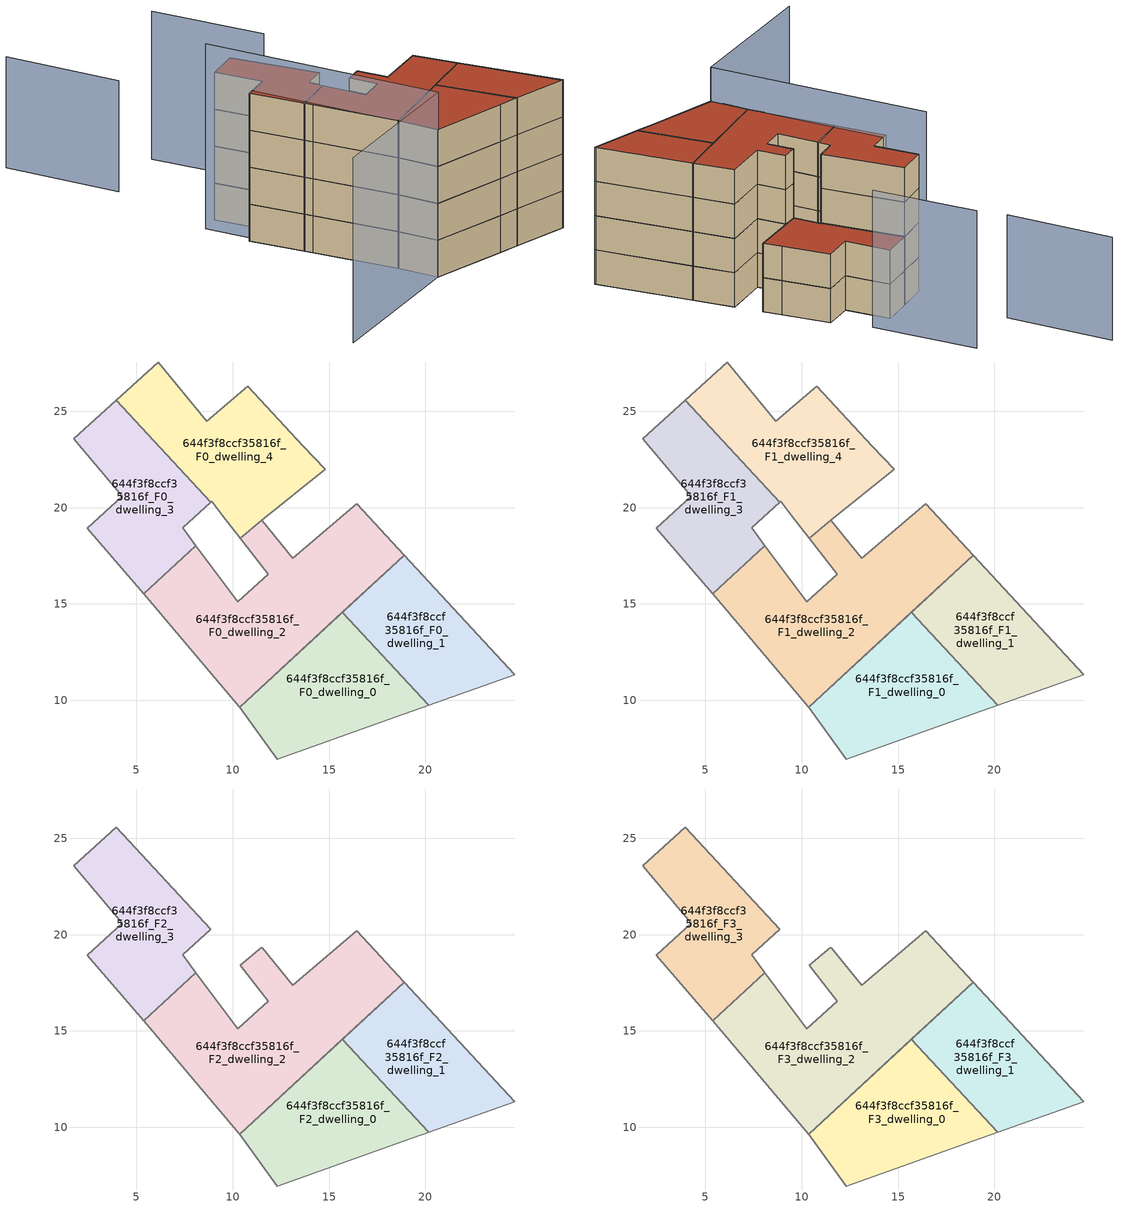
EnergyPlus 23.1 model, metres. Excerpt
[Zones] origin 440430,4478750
644f3f8ccf35816f_F0_dwelling_0
 floor ground (EU_floor_Construction): 18.48,9.14 20.16,9.74 15.69,14.58 10.35,9.64 12.31,6.95 z0
 wall adiabatic (EU_wall_Construction): 20.16,9.74 18.48,9.14 12.31,6.95 10.35,9.64 15.69,14.58 20.17,9.74 z0:3
644f3f8ccf35816f_F0_dwelling_1
 floor ground (EU_floor_Construction): 24.65,11.33 18.9,17.54 15.69,14.58 20.16,9.74 z0
 wall adiabatic (EU_wall_Construction): 18.9,17.54 24.65,11.33 20.16,9.74 15.69,14.58 18.9,17.54 z0:3
644f3f8ccf35816f_F0_dwelling_2
 floor ground (EU_floor_Construction): 18.9,17.54 16.44,20.2 13.1,17.38 11.52,19.33 10.38,18.42 10.38,18.41 11.83,16.54 10.25,15.12 8.08,18.03 5.38,15.53 5.83,15.01 10.34,9.65 10.35,9.64 z0
 wall adiabatic (EU_wall_Construction): 11.52,19.33 13.1,17.38 16.44,20.2 18.9,17.54 10.35,9.64 10.34,9.65 5.83,15.01 5.38,15.53 8.08,18.03 10.25,15.12 11.83,16.54 10.38,18.41 10.38,18.42 z0:3
 wall to 644f3f8ccf35816f_F0_dwelling_4 (EU_wall_Construction): 10.38,18.42 11.52,19.33 z0:3
644f3f8ccf35816f_F0_dwelling_3
 floor ground (EU_floor_Construction): 8.08,18.03 7.39,18.96 8.85,20.27 3.94,25.58 1.74,23.59 4.28,20.58 2.46,18.94 5.38,15.53 z0
 wall adiabatic (EU_wall_Construction): 8.85,20.27 7.39,18.96 8.08,18.03 5.38,15.53 2.46,18.94 4.28,20.58 1.74,23.59 3.94,25.58 z0:3
 wall to 644f3f8ccf35816f_F0_dwelling_4 (EU_wall_Construction): 3.94,25.58 8.85,20.27 z0:3
644f3f8ccf35816f_F0_dwelling_4
 floor ground (EU_floor_Construction): 11.52,19.33 14.79,21.99 13.67,23.2 10.79,26.29 8.64,24.48 6.12,27.56 3.94,25.58 8.85,20.27 8.91,20.32 9.46,19.61 10.38,18.42 z0
 wall adiabatic (EU_wall_Construction): 10.38,18.42 9.46,19.61 8.91,20.32 8.85,20.27 / 3.94,25.58 6.12,27.56 8.64,24.48 10.79,26.29 13.67,23.2 14.79,21.99 11.52,19.33 z0:3
644f3f8ccf35816f_F1_dwelling_0
 floor to 644f3f8ccf35816f_F0_dwelling_0 (EU_floor_Construction): 18.48,9.14 20.16,9.74 15.69,14.58 10.35,9.64 12.31,6.95 z3
 wall adiabatic (EU_wall_Construction): 20.16,9.74 18.48,9.14 12.31,6.95 10.35,9.64 15.69,14.58 20.17,9.74 z3:6
644f3f8ccf35816f_F1_dwelling_1
 floor to 644f3f8ccf35816f_F0_dwelling_1 (EU_floor_Construction): 24.65,11.33 18.9,17.54 15.69,14.58 20.16,9.74 z3
 wall adiabatic (EU_wall_Construction): 18.9,17.54 24.65,11.33 20.16,9.74 15.69,14.58 18.9,17.54 z3:6
644f3f8ccf35816f_F1_dwelling_2
 floor to 644f3f8ccf35816f_F0_dwelling_2 (EU_floor_Construction): 18.9,17.54 16.44,20.2 13.1,17.38 11.52,19.33 10.38,18.42 10.38,18.41 11.83,16.54 10.25,15.12 8.08,18.03 5.38,15.53 5.83,15.01 10.34,9.65 10.35,9.64 z3
 wall adiabatic (EU_wall_Construction): 11.52,19.33 13.1,17.38 16.44,20.2 18.9,17.54 10.35,9.64 10.34,9.65 5.83,15.01 5.38,15.53 8.08,18.03 10.25,15.12 11.83,16.54 10.38,18.41 10.38,18.42 z3:6
 wall to 644f3f8ccf35816f_F1_dwelling_4 (EU_wall_Construction): 10.38,18.42 11.52,19.33 z3:6
644f3f8ccf35816f_F1_dwelling_3
 floor to 644f3f8ccf35816f_F0_dwelling_3 (EU_floor_Construction): 8.08,18.03 7.39,18.96 8.85,20.27 3.94,25.58 1.74,23.59 4.28,20.58 2.46,18.94 5.38,15.53 z3
 wall adiabatic (EU_wall_Construction): 8.85,20.27 7.39,18.96 8.08,18.03 5.38,15.53 2.46,18.94 4.28,20.58 1.74,23.59 3.94,25.58 z3:6
 wall to 644f3f8ccf35816f_F1_dwelling_4 (EU_wall_Construction): 3.94,25.58 8.85,20.27 z3:6
644f3f8ccf35816f_F1_dwelling_4
 floor to 644f3f8ccf35816f_F0_dwelling_4 (EU_floor_Construction): 11.52,19.33 14.79,21.99 13.67,23.2 10.79,26.29 8.64,24.48 6.12,27.56 3.94,25.58 8.85,20.27 8.91,20.32 9.46,19.61 10.38,18.42 z3
 wall adiabatic (EU_wall_Construction): 10.38,18.42 9.46,19.61 8.91,20.32 8.85,20.27 / 3.94,25.58 6.12,27.56 8.64,24.48 10.79,26.29 13.67,23.2 14.79,21.99 11.52,19.33 z3:6
 roof outside (EU_roof_Construction): 10.79,26.29 13.67,23.2 14.79,21.99 11.52,19.33 10.38,18.42 9.46,19.61 8.91,20.32 8.85,20.27 3.94,25.58 6.12,27.56 8.64,24.48 z6
644f3f8ccf35816f_F2_dwelling_0
 floor to 644f3f8ccf35816f_F1_dwelling_0 (EU_floor_Construction): 18.48,9.14 20.16,9.74 15.69,14.58 10.35,9.64 12.31,6.95 z6
 wall adiabatic (EU_wall_Construction): 20.16,9.74 18.48,9.14 12.31,6.95 10.35,9.64 15.69,14.58 20.17,9.74 z6:9
644f3f8ccf35816f_F2_dwelling_1
 floor to 644f3f8ccf35816f_F1_dwelling_1 (EU_floor_Construction): 24.65,11.33 18.9,17.54 15.69,14.58 20.16,9.74 z6
 wall adiabatic (EU_wall_Construction): 18.9,17.54 24.65,11.33 20.16,9.74 15.69,14.58 18.9,17.54 z6:9
644f3f8ccf35816f_F2_dwelling_2
 floor to 644f3f8ccf35816f_F1_dwelling_2 (EU_floor_Construction): 18.9,17.54 16.44,20.2 13.1,17.38 11.52,19.33 10.38,18.42 10.38,18.41 11.83,16.54 10.25,15.12 8.08,18.03 5.38,15.53 5.83,15.01 10.34,9.65 10.35,9.64 z6
 wall adiabatic (EU_wall_Construction): 16.44,20.2 18.9,17.54 10.35,9.64 10.34,9.65 5.83,15.01 5.38,15.53 8.08,18.03 10.25,15.12 11.83,16.54 10.38,18.41 10.38,18.42 11.52,19.33 13.1,17.38 16.44,20.2 z6:9
644f3f8ccf35816f_F2_dwelling_3
 floor to 644f3f8ccf35816f_F1_dwelling_3 (EU_floor_Construction): 8.08,18.03 7.39,18.96 8.85,20.27 3.94,25.58 1.74,23.59 4.28,20.58 2.46,18.94 5.38,15.53 z6
 wall adiabatic (EU_wall_Construction): 3.94,25.58 8.85,20.27 7.39,18.96 8.08,18.03 5.38,15.53 2.46,18.94 4.28,20.58 1.74,23.59 3.94,25.58 z6:9
644f3f8ccf35816f_F3_dwelling_0
 floor to 644f3f8ccf35816f_F2_dwelling_0 (EU_floor_Construction): 18.48,9.14 20.16,9.74 15.69,14.58 10.35,9.64 12.31,6.95 z9
 wall adiabatic (EU_wall_Construction): 20.16,9.74 18.48,9.14 12.31,6.95 10.35,9.64 15.69,14.58 20.17,9.74 z9:12
 roof outside (EU_roof_Construction): 15.69,14.58 20.16,9.74 18.48,9.14 12.31,6.95 10.35,9.64 z12
644f3f8ccf35816f_F3_dwelling_1
 floor to 644f3f8ccf35816f_F2_dwelling_1 (EU_floor_Construction): 24.65,11.33 18.9,17.54 15.69,14.58 20.16,9.74 z9
 wall adiabatic (EU_wall_Construction): 18.9,17.54 24.65,11.33 20.16,9.74 15.69,14.58 18.9,17.54 z9:12
 roof outside (EU_roof_Construction): 18.9,17.54 24.65,11.33 20.16,9.74 15.69,14.58 z12
644f3f8ccf35816f_F3_dwelling_2
 floor to 644f3f8ccf35816f_F2_dwelling_2 (EU_floor_Construction): 18.9,17.54 16.44,20.2 13.1,17.38 11.52,19.33 10.38,18.42 10.38,18.41 11.83,16.54 10.25,15.12 8.08,18.03 5.38,15.53 5.83,15.01 10.34,9.65 10.35,9.64 z9
 wall adiabatic (EU_wall_Construction): 16.44,20.2 18.9,17.54 10.35,9.64 10.34,9.65 5.83,15.01 5.38,15.53 8.08,18.03 10.25,15.12 11.83,16.54 10.38,18.41 10.38,18.42 11.52,19.33 13.1,17.38 16.44,20.2 z9:12
 roof outside (EU_roof_Construction): 16.44,20.2 18.9,17.54 10.35,9.64 10.34,9.65 5.83,15.01 5.38,15.53 8.08,18.03 10.25,15.12 11.83,16.54 10.38,18.41 10.38,18.42 11.52,19.33 13.1,17.38 z12
644f3f8ccf35816f_F3_dwelling_3
 floor to 644f3f8ccf35816f_F2_dwelling_3 (EU_floor_Construction): 8.08,18.03 7.39,18.96 8.85,20.27 3.94,25.58 1.74,23.59 4.28,20.58 2.46,18.94 5.38,15.53 z9
 wall adiabatic (EU_wall_Construction): 3.94,25.58 8.85,20.27 7.39,18.96 8.08,18.03 5.38,15.53 2.46,18.94 4.28,20.58 1.74,23.59 3.94,25.58 z9:12
 roof outside (EU_roof_Construction): 3.94,25.58 8.85,20.27 7.39,18.96 8.08,18.03 5.38,15.53 2.46,18.94 4.28,20.58 1.74,23.59 z12
shading: 0.53,22.41 12.38,7.01 / 12.38,7.01 1.53,-1.34 z0:15; 2.32,35.76 8.12,28.52 z0:12; -8.18,38.91 -2.46,31.33 z0:9
[Building]
EU S2 Campaign: North Axis=0; Terrain=City; Solar Distribution=FullExterior
[Site:Location]
Madrid: Latitude=40.5; Longitude=-3.5; Time Zone=1; Elevation=609
[SizingPeriod:WeatherFileDays]
AnnualSizingPeriod: Begin Month=1; Begin Day of Month=1; End Month=12; End Day of Month=31; Day of Week for Start Day=Monday; Use Weather File Daylight Saving Period=No; Use Weather File Rain and Snow Indicators=No
[MATERIAL]
EU_InternalMass_Material: Roughness=MediumRough; Thickness=0.1; Conductivity=1; Density=1800; Specific Heat=900; Thermal Absorptance=0.9; Solar Absorptance=0.7; Visible Absorptance=0.7
[MATERIAL:NOMASS] Roughness=MediumRough; Thermal Absorptance=0.9; Solar Absorptance=0.7; Visible Absorptance=0.7
Name | Thermal Resistance
EU_wall_NoMass | 0.419739
EU_roof_NoMass | 0.352165
EU_floor_NoMass | 0.608284
[CONSTRUCTION]
EU_wall_Construction: EU_wall_NoMass
EU_roof_Construction: EU_roof_NoMass
EU_floor_Construction: EU_floor_NoMass
EU_InternalMass_Construction: EU_InternalMass_Material
[ZONE] Type=1; Multiplier=1; Ceiling Height=autocalculate; Floor Area=autocalculate; Part of Total Floor Area=Yes
Name | Volume
644f3f8ccf35816f_F0_dwelling_0 | 111.704
644f3f8ccf35816f_F1_dwelling_0; 644f3f8ccf35816f_F2_dwelling_0; 644f3f8ccf35816f_F3_dwelling_0 | 111.705
644f3f8ccf35816f_F0_dwelling_1 | 98.547
644f3f8ccf35816f_F1_dwelling_1; 644f3f8ccf35816f_F2_dwelling_1; 644f3f8ccf35816f_F3_dwelling_1 | 98.5463
644f3f8ccf35816f_F0_dwelling_2 | 185.565
644f3f8ccf35816f_F1_dwelling_2; 644f3f8ccf35816f_F2_dwelling_2; 644f3f8ccf35816f_F3_dwelling_2 | 185.566
644f3f8ccf35816f_F0_dwelling_3 | 105.113
644f3f8ccf35816f_F1_dwelling_3; 644f3f8ccf35816f_F2_dwelling_3; 644f3f8ccf35816f_F3_dwelling_3 | 105.114
644f3f8ccf35816f_F0_dwelling_4; 644f3f8ccf35816f_F1_dwelling_4 | 129.818
[INTERNALMASS] Construction=EU_InternalMass_Construction
Name | Zone or ZoneList | Surface Area
644f3f8ccf35816f_F0_dwelling_0_EU_InternalMass | 644f3f8ccf35816f_F0_dwelling_0 | 37.2348
644f3f8ccf35816f_F0_dwelling_1_EU_InternalMass | 644f3f8ccf35816f_F0_dwelling_1 | 32.8488
644f3f8ccf35816f_F0_dwelling_2_EU_InternalMass | 644f3f8ccf35816f_F0_dwelling_2 | 61.8553
644f3f8ccf35816f_F0_dwelling_3_EU_InternalMass | 644f3f8ccf35816f_F0_dwelling_3 | 35.0377
644f3f8ccf35816f_F0_dwelling_4_EU_InternalMass | 644f3f8ccf35816f_F0_dwelling_4 | 43.2729
644f3f8ccf35816f_F1_dwelling_0_EU_InternalMass | 644f3f8ccf35816f_F1_dwelling_0 | 37.2348
644f3f8ccf35816f_F1_dwelling_1_EU_InternalMass | 644f3f8ccf35816f_F1_dwelling_1 | 32.8488
644f3f8ccf35816f_F1_dwelling_2_EU_InternalMass | 644f3f8ccf35816f_F1_dwelling_2 | 61.8553
644f3f8ccf35816f_F1_dwelling_3_EU_InternalMass | 644f3f8ccf35816f_F1_dwelling_3 | 35.0377
644f3f8ccf35816f_F1_dwelling_4_EU_InternalMass | 644f3f8ccf35816f_F1_dwelling_4 | 43.2729
644f3f8ccf35816f_F2_dwelling_0_EU_InternalMass | 644f3f8ccf35816f_F2_dwelling_0 | 23.5614
644f3f8ccf35816f_F2_dwelling_1_EU_InternalMass | 644f3f8ccf35816f_F2_dwelling_1 | 55.0965
644f3f8ccf35816f_F2_dwelling_2_EU_InternalMass | 644f3f8ccf35816f_F2_dwelling_2 | 55.7369
644f3f8ccf35816f_F2_dwelling_3_EU_InternalMass | 644f3f8ccf35816f_F2_dwelling_3 | 75.859
644f3f8ccf35816f_F3_dwelling_0_EU_InternalMass | 644f3f8ccf35816f_F3_dwelling_0 | 23.5614
644f3f8ccf35816f_F3_dwelling_1_EU_InternalMass | 644f3f8ccf35816f_F3_dwelling_1 | 55.0965
644f3f8ccf35816f_F3_dwelling_2_EU_InternalMass | 644f3f8ccf35816f_F3_dwelling_2 | 55.7369
644f3f8ccf35816f_F3_dwelling_3_EU_InternalMass | 644f3f8ccf35816f_F3_dwelling_3 | 75.859
[OTHEREQUIPMENT] Fuel Type=Electricity; Design Level Calculation Method=Watts/Area; Power per Zone Floor Area=1; Fraction Latent=0; Fraction Radiant=0; Fraction Lost=0; Carbon Dioxide Generation Rate=0; EndUse Subcategory=EU_Step8_InternalGains
Name | Zone or ZoneList or Space or SpaceList | Schedule
EU_Step8_InternalGain_644f3f8ccf35816f_F0_dwelling_0_f000 | 644f3f8ccf35816f_F0_dwelling_0 | EU_Step8_GainSchedule_644f3f8ccf35816f_F0_dwelling_0_f000
EU_Step8_InternalGain_644f3f8ccf35816f_F0_dwelling_1_f000 | 644f3f8ccf35816f_F0_dwelling_1 | EU_Step8_GainSchedule_644f3f8ccf35816f_F0_dwelling_1_f000
EU_Step8_InternalGain_644f3f8ccf35816f_F0_dwelling_2_f000 | 644f3f8ccf35816f_F0_dwelling_2 | EU_Step8_GainSchedule_644f3f8ccf35816f_F0_dwelling_2_f000
EU_Step8_InternalGain_644f3f8ccf35816f_F0_dwelling_3_f000 | 644f3f8ccf35816f_F0_dwelling_3 | EU_Step8_GainSchedule_644f3f8ccf35816f_F0_dwelling_3_f000
EU_Step8_InternalGain_644f3f8ccf35816f_F0_dwelling_4_f000 | 644f3f8ccf35816f_F0_dwelling_4 | EU_Step8_GainSchedule_644f3f8ccf35816f_F0_dwelling_4_f000
EU_Step8_InternalGain_644f3f8ccf35816f_F1_dwelling_0_f000 | 644f3f8ccf35816f_F1_dwelling_0 | EU_Step8_GainSchedule_644f3f8ccf35816f_F1_dwelling_0_f000
EU_Step8_InternalGain_644f3f8ccf35816f_F1_dwelling_1_f000 | 644f3f8ccf35816f_F1_dwelling_1 | EU_Step8_GainSchedule_644f3f8ccf35816f_F1_dwelling_1_f000
EU_Step8_InternalGain_644f3f8ccf35816f_F1_dwelling_2_f000 | 644f3f8ccf35816f_F1_dwelling_2 | EU_Step8_GainSchedule_644f3f8ccf35816f_F1_dwelling_2_f000
EU_Step8_InternalGain_644f3f8ccf35816f_F1_dwelling_3_f000 | 644f3f8ccf35816f_F1_dwelling_3 | EU_Step8_GainSchedule_644f3f8ccf35816f_F1_dwelling_3_f000
EU_Step8_InternalGain_644f3f8ccf35816f_F1_dwelling_4_f000 | 644f3f8ccf35816f_F1_dwelling_4 | EU_Step8_GainSchedule_644f3f8ccf35816f_F1_dwelling_4_f000
EU_Step8_InternalGain_644f3f8ccf35816f_F2_dwelling_0_f000 | 644f3f8ccf35816f_F2_dwelling_0 | EU_Step8_GainSchedule_644f3f8ccf35816f_F2_dwelling_0_f000
EU_Step8_InternalGain_644f3f8ccf35816f_F2_dwelling_1_f000 | 644f3f8ccf35816f_F2_dwelling_1 | EU_Step8_GainSchedule_644f3f8ccf35816f_F2_dwelling_1_f000
EU_Step8_InternalGain_644f3f8ccf35816f_F2_dwelling_2_f000 | 644f3f8ccf35816f_F2_dwelling_2 | EU_Step8_GainSchedule_644f3f8ccf35816f_F2_dwelling_2_f000
EU_Step8_InternalGain_644f3f8ccf35816f_F2_dwelling_3_f000 | 644f3f8ccf35816f_F2_dwelling_3 | EU_Step8_GainSchedule_644f3f8ccf35816f_F2_dwelling_3_f000
EU_Step8_InternalGain_644f3f8ccf35816f_F3_dwelling_0_f000 | 644f3f8ccf35816f_F3_dwelling_0 | EU_Step8_GainSchedule_644f3f8ccf35816f_F3_dwelling_0_f000
EU_Step8_InternalGain_644f3f8ccf35816f_F3_dwelling_1_f000 | 644f3f8ccf35816f_F3_dwelling_1 | EU_Step8_GainSchedule_644f3f8ccf35816f_F3_dwelling_1_f000
EU_Step8_InternalGain_644f3f8ccf35816f_F3_dwelling_2_f000 | 644f3f8ccf35816f_F3_dwelling_2 | EU_Step8_GainSchedule_644f3f8ccf35816f_F3_dwelling_2_f000
EU_Step8_InternalGain_644f3f8ccf35816f_F3_dwelling_3_f000 | 644f3f8ccf35816f_F3_dwelling_3 | EU_Step8_GainSchedule_644f3f8ccf35816f_F3_dwelling_3_f000
[ZONEVENTILATION:DESIGNFLOWRATE] Schedule=EU_AlwaysOn; Design Flow Rate Calculation Method=AirChanges/Hour; Air Changes per Hour=0.703302; Ventilation Type=Natural; Fan Pressure Rise=0; Fan Total Efficiency=1; Constant Term Coefficient=1; Temperature Term Coefficient=0; Velocity Term Coefficient=0; Velocity Squared Term Coefficient=0; Minimum Indoor Temperature=-100; Maximum Indoor Temperature=100; Delta Temperature=-100; Minimum Outdoor Temperature=-100; Maximum Outdoor Temperature=100; Maximum Wind Speed=40
Name | Zone or ZoneList or Space or SpaceList
EU_ConstantAir_644f3f8ccf35816f_F0_dwelling_0 | 644f3f8ccf35816f_F0_dwelling_0
EU_ConstantAir_644f3f8ccf35816f_F0_dwelling_1 | 644f3f8ccf35816f_F0_dwelling_1
EU_ConstantAir_644f3f8ccf35816f_F0_dwelling_2 | 644f3f8ccf35816f_F0_dwelling_2
EU_ConstantAir_644f3f8ccf35816f_F0_dwelling_3 | 644f3f8ccf35816f_F0_dwelling_3
EU_ConstantAir_644f3f8ccf35816f_F0_dwelling_4 | 644f3f8ccf35816f_F0_dwelling_4
EU_ConstantAir_644f3f8ccf35816f_F1_dwelling_0 | 644f3f8ccf35816f_F1_dwelling_0
EU_ConstantAir_644f3f8ccf35816f_F1_dwelling_1 | 644f3f8ccf35816f_F1_dwelling_1
EU_ConstantAir_644f3f8ccf35816f_F1_dwelling_2 | 644f3f8ccf35816f_F1_dwelling_2
EU_ConstantAir_644f3f8ccf35816f_F1_dwelling_3 | 644f3f8ccf35816f_F1_dwelling_3
EU_ConstantAir_644f3f8ccf35816f_F1_dwelling_4 | 644f3f8ccf35816f_F1_dwelling_4
EU_ConstantAir_644f3f8ccf35816f_F2_dwelling_0 | 644f3f8ccf35816f_F2_dwelling_0
EU_ConstantAir_644f3f8ccf35816f_F2_dwelling_1 | 644f3f8ccf35816f_F2_dwelling_1
EU_ConstantAir_644f3f8ccf35816f_F2_dwelling_2 | 644f3f8ccf35816f_F2_dwelling_2
EU_ConstantAir_644f3f8ccf35816f_F2_dwelling_3 | 644f3f8ccf35816f_F2_dwelling_3
EU_ConstantAir_644f3f8ccf35816f_F3_dwelling_0 | 644f3f8ccf35816f_F3_dwelling_0
EU_ConstantAir_644f3f8ccf35816f_F3_dwelling_1 | 644f3f8ccf35816f_F3_dwelling_1
EU_ConstantAir_644f3f8ccf35816f_F3_dwelling_2 | 644f3f8ccf35816f_F3_dwelling_2
EU_ConstantAir_644f3f8ccf35816f_F3_dwelling_3 | 644f3f8ccf35816f_F3_dwelling_3
[HVACTEMPLATE:THERMOSTAT] Constant Heating Setpoint=20; Constant Cooling Setpoint=50
EU_HeatOnly_644f3f8ccf35816f_F0_dwelling_0; EU_HeatOnly_644f3f8ccf35816f_F0_dwelling_1; EU_HeatOnly_644f3f8ccf35816f_F0_dwelling_2; EU_HeatOnly_644f3f8ccf35816f_F0_dwelling_3; EU_HeatOnly_644f3f8ccf35816f_F0_dwelling_4; EU_HeatOnly_644f3f8ccf35816f_F1_dwelling_0; EU_HeatOnly_644f3f8ccf35816f_F1_dwelling_1; EU_HeatOnly_644f3f8ccf35816f_F1_dwelling_2; EU_HeatOnly_644f3f8ccf35816f_F1_dwelling_3; EU_HeatOnly_644f3f8ccf35816f_F1_dwelling_4; EU_HeatOnly_644f3f8ccf35816f_F2_dwelling_0; EU_HeatOnly_644f3f8ccf35816f_F2_dwelling_1; EU_HeatOnly_644f3f8ccf35816f_F2_dwelling_2; EU_HeatOnly_644f3f8ccf35816f_F2_dwelling_3; EU_HeatOnly_644f3f8ccf35816f_F3_dwelling_0; EU_HeatOnly_644f3f8ccf35816f_F3_dwelling_1; EU_HeatOnly_644f3f8ccf35816f_F3_dwelling_2; EU_HeatOnly_644f3f8ccf35816f_F3_dwelling_3
[HVACTEMPLATE:ZONE:IDEALLOADSAIRSYSTEM] System Availability Schedule=EU_AlwaysOn; Maximum Heating Supply Air Temperature=50; Minimum Cooling Supply Air Temperature=13; Maximum Heating Supply Air Humidity Ratio=0.0156; Minimum Cooling Supply Air Humidity Ratio=0.0077; Heating Limit=NoLimit; Cooling Limit=NoLimit; Heating Availability Schedule=EU_AlwaysOn; Cooling Availability Schedule=EU_CoolingOff; Dehumidification Control Type=ConstantSensibleHeatRatio; Cooling Sensible Heat Ratio=0.7; Dehumidification Setpoint=60; Humidification Control Type=None; Humidification Setpoint=30; Outdoor Air Method=None; Outdoor Air Flow Rate per Person=0.00944; Outdoor Air Flow Rate per Zone Floor Area=0; Outdoor Air Flow Rate per Zone=0; Demand Controlled Ventilation Type=None; Outdoor Air Economizer Type=NoEconomizer; Heat Recovery Type=None; Sensible Heat Recovery Effectiveness=0.7; Latent Heat Recovery Effectiveness=0.65
Name | Template Thermostat
644f3f8ccf35816f_F0_dwelling_0 | EU_HeatOnly_644f3f8ccf35816f_F0_dwelling_0
644f3f8ccf35816f_F0_dwelling_1 | EU_HeatOnly_644f3f8ccf35816f_F0_dwelling_1
644f3f8ccf35816f_F0_dwelling_2 | EU_HeatOnly_644f3f8ccf35816f_F0_dwelling_2
644f3f8ccf35816f_F0_dwelling_3 | EU_HeatOnly_644f3f8ccf35816f_F0_dwelling_3
644f3f8ccf35816f_F0_dwelling_4 | EU_HeatOnly_644f3f8ccf35816f_F0_dwelling_4
644f3f8ccf35816f_F1_dwelling_0 | EU_HeatOnly_644f3f8ccf35816f_F1_dwelling_0
644f3f8ccf35816f_F1_dwelling_1 | EU_HeatOnly_644f3f8ccf35816f_F1_dwelling_1
644f3f8ccf35816f_F1_dwelling_2 | EU_HeatOnly_644f3f8ccf35816f_F1_dwelling_2
644f3f8ccf35816f_F1_dwelling_3 | EU_HeatOnly_644f3f8ccf35816f_F1_dwelling_3
644f3f8ccf35816f_F1_dwelling_4 | EU_HeatOnly_644f3f8ccf35816f_F1_dwelling_4
644f3f8ccf35816f_F2_dwelling_0 | EU_HeatOnly_644f3f8ccf35816f_F2_dwelling_0
644f3f8ccf35816f_F2_dwelling_1 | EU_HeatOnly_644f3f8ccf35816f_F2_dwelling_1
644f3f8ccf35816f_F2_dwelling_2 | EU_HeatOnly_644f3f8ccf35816f_F2_dwelling_2
644f3f8ccf35816f_F2_dwelling_3 | EU_HeatOnly_644f3f8ccf35816f_F2_dwelling_3
644f3f8ccf35816f_F3_dwelling_0 | EU_HeatOnly_644f3f8ccf35816f_F3_dwelling_0
644f3f8ccf35816f_F3_dwelling_1 | EU_HeatOnly_644f3f8ccf35816f_F3_dwelling_1
644f3f8ccf35816f_F3_dwelling_2 | EU_HeatOnly_644f3f8ccf35816f_F3_dwelling_2
644f3f8ccf35816f_F3_dwelling_3 | EU_HeatOnly_644f3f8ccf35816f_F3_dwelling_3
[SIZING:ZONE] Zone Cooling Design Supply Air Temperature Input Method=SupplyAirTemperature; Zone Cooling Design Supply Air Temperature=13; Zone Heating Design Supply Air Temperature Input Method=SupplyAirTemperature; Zone Heating Design Supply Air Temperature=50; Zone Cooling Design Supply Air Humidity Ratio=0.008; Zone Heating Design Supply Air Humidity Ratio=0.008; Cooling Design Air Flow Method=DesignDay; Cooling Design Air Flow Rate=0; Cooling Minimum Air Flow per Zone Floor Area=0.000762; Cooling Minimum Air Flow=0; Cooling Minimum Air Flow Fraction=0.2; Heating Design Air Flow Method=DesignDay; Heating Design Air Flow Rate=0; Heating Maximum Air Flow per Zone Floor Area=0.002032; Heating Maximum Air Flow=0.141576; Heating Maximum Air Flow Fraction=0.3; Account for Dedicated Outdoor Air System=No; Dedicated Outdoor Air System Control Strategy=NeutralSupplyAir; Dedicated Outdoor Air Low Setpoint Temperature for Design=autosize; Dedicated Outdoor Air High Setpoint Temperature for Design=autosize; Zone Load Sizing Method=Sensible Load Only No Latent Load; Zone Latent Cooling Design Supply Air Humidity Ratio Input Method=HumidityRatioDifference; Zone Cooling Design Supply Air Humidity Ratio Difference=0.005; Zone Latent Heating Design Supply Air Humidity Ratio Input Method=HumidityRatioDifference; Zone Humidification Design Supply Air Humidity Ratio Difference=0.005
644f3f8ccf35816f_F0_dwelling_0; 644f3f8ccf35816f_F0_dwelling_1; 644f3f8ccf35816f_F0_dwelling_2; 644f3f8ccf35816f_F0_dwelling_3; 644f3f8ccf35816f_F0_dwelling_4; 644f3f8ccf35816f_F1_dwelling_0; 644f3f8ccf35816f_F1_dwelling_1; 644f3f8ccf35816f_F1_dwelling_2; 644f3f8ccf35816f_F1_dwelling_3; 644f3f8ccf35816f_F1_dwelling_4; 644f3f8ccf35816f_F2_dwelling_0; 644f3f8ccf35816f_F2_dwelling_1; 644f3f8ccf35816f_F2_dwelling_2; 644f3f8ccf35816f_F2_dwelling_3; 644f3f8ccf35816f_F3_dwelling_0; 644f3f8ccf35816f_F3_dwelling_1; 644f3f8ccf35816f_F3_dwelling_2; 644f3f8ccf35816f_F3_dwelling_3
[SCHEDULE:CONSTANT]
Name | Hourly Value
EU_AlwaysOn | 1
EU_CoolingOff | 0
[SCHEDULE:FILE] Column Number=1; Rows to Skip at Top=0; Number of Hours of Data=8760; Column Separator=Comma; Interpolate to Timestep=No; Minutes per Item=60; Adjust Schedule for Daylight Savings=Yes
Name | File
EU_Step8_GainSchedule_644f3f8ccf35816f_F0_dwelling_0_f000 | ../../schedules/644f3f8ccf35816f/644f3f8ccf35816f_F0_dwelling_0_f000_gain.csv
EU_Step8_GainSchedule_644f3f8ccf35816f_F0_dwelling_1_f000 | ../../schedules/644f3f8ccf35816f/644f3f8ccf35816f_F0_dwelling_1_f000_gain.csv
EU_Step8_GainSchedule_644f3f8ccf35816f_F0_dwelling_2_f000 | ../../schedules/644f3f8ccf35816f/644f3f8ccf35816f_F0_dwelling_2_f000_gain.csv
EU_Step8_GainSchedule_644f3f8ccf35816f_F0_dwelling_3_f000 | ../../schedules/644f3f8ccf35816f/644f3f8ccf35816f_F0_dwelling_3_f000_gain.csv
EU_Step8_GainSchedule_644f3f8ccf35816f_F0_dwelling_4_f000 | ../../schedules/644f3f8ccf35816f/644f3f8ccf35816f_F0_dwelling_4_f000_gain.csv
EU_Step8_GainSchedule_644f3f8ccf35816f_F1_dwelling_0_f000 | ../../schedules/644f3f8ccf35816f/644f3f8ccf35816f_F1_dwelling_0_f000_gain.csv
EU_Step8_GainSchedule_644f3f8ccf35816f_F1_dwelling_1_f000 | ../../schedules/644f3f8ccf35816f/644f3f8ccf35816f_F1_dwelling_1_f000_gain.csv
EU_Step8_GainSchedule_644f3f8ccf35816f_F1_dwelling_2_f000 | ../../schedules/644f3f8ccf35816f/644f3f8ccf35816f_F1_dwelling_2_f000_gain.csv
EU_Step8_GainSchedule_644f3f8ccf35816f_F1_dwelling_3_f000 | ../../schedules/644f3f8ccf35816f/644f3f8ccf35816f_F1_dwelling_3_f000_gain.csv
EU_Step8_GainSchedule_644f3f8ccf35816f_F1_dwelling_4_f000 | ../../schedules/644f3f8ccf35816f/644f3f8ccf35816f_F1_dwelling_4_f000_gain.csv
EU_Step8_GainSchedule_644f3f8ccf35816f_F2_dwelling_0_f000 | ../../schedules/644f3f8ccf35816f/644f3f8ccf35816f_F2_dwelling_0_f000_gain.csv
EU_Step8_GainSchedule_644f3f8ccf35816f_F2_dwelling_1_f000 | ../../schedules/644f3f8ccf35816f/644f3f8ccf35816f_F2_dwelling_1_f000_gain.csv
EU_Step8_GainSchedule_644f3f8ccf35816f_F2_dwelling_2_f000 | ../../schedules/644f3f8ccf35816f/644f3f8ccf35816f_F2_dwelling_2_f000_gain.csv
EU_Step8_GainSchedule_644f3f8ccf35816f_F2_dwelling_3_f000 | ../../schedules/644f3f8ccf35816f/644f3f8ccf35816f_F2_dwelling_3_f000_gain.csv
EU_Step8_GainSchedule_644f3f8ccf35816f_F3_dwelling_0_f000 | ../../schedules/644f3f8ccf35816f/644f3f8ccf35816f_F3_dwelling_0_f000_gain.csv
EU_Step8_GainSchedule_644f3f8ccf35816f_F3_dwelling_1_f000 | ../../schedules/644f3f8ccf35816f/644f3f8ccf35816f_F3_dwelling_1_f000_gain.csv
EU_Step8_GainSchedule_644f3f8ccf35816f_F3_dwelling_2_f000 | ../../schedules/644f3f8ccf35816f/644f3f8ccf35816f_F3_dwelling_2_f000_gain.csv
EU_Step8_GainSchedule_644f3f8ccf35816f_F3_dwelling_3_f000 | ../../schedules/644f3f8ccf35816f/644f3f8ccf35816f_F3_dwelling_3_f000_gain.csv
